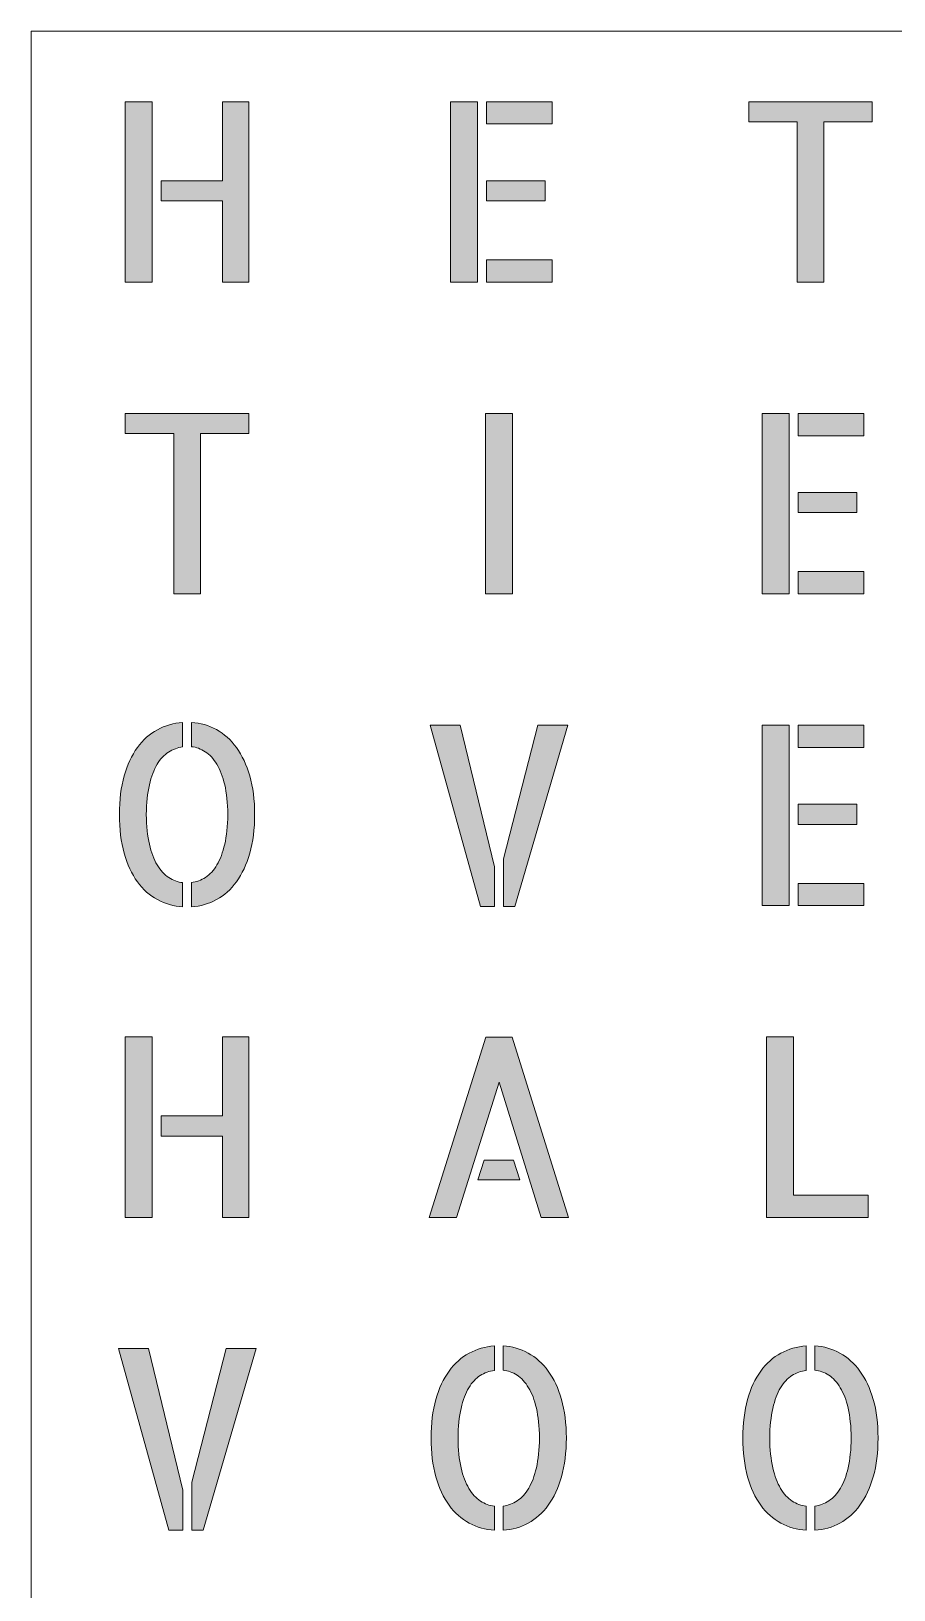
# Model space of a CAD drawing. Header units: millimetres. Extents: x -2 to 181, y -158 to 8.
# Drawn here: x -2.2 to 44, y -75 to 8.3 of the extents above; entities that cross this region are included whole.
import ezdxf

# ---------------------------------------------------------------- set-up
doc = ezdxf.new("R2010")
doc.units = ezdxf.units.MM
doc.header["$MEASUREMENT"] = 0
doc.layers.add('Laag 1', color=7, linetype='Continuous', lineweight=0)
doc.layers.add('Laag 2', color=7, linetype='Continuous', lineweight=0)

# ---------------------------------------------------------------- blocks, each defined once
blk = doc.blocks.new('Block_0')
at = {"layer": 'Laag 1', "true_color": 0x1d1d1b, "transparency": 33554687}
h = blk.add_hatch(color=250, dxfattribs=at)
h.dxf.hatch_style = 2
edge = h.paths.add_edge_path()
edge.add_spline(control_points=[(9.464, 4.562), (9.464, 4.562), (9.464, -5.086), (9.464, -5.086), (9.464, -5.086), (8.051, -5.086), (8.051, -5.086), (8.051, -5.086), (8.051, -0.74), (8.051, -0.74), (8.051, -0.74), (4.778, -0.74), (4.778, -0.74), (4.778, -0.74), (4.778, 0.334), (4.778, 0.334), (4.778, 0.334), (8.051, 0.334), (8.051, 0.334), (8.051, 0.334), (8.051, 4.562), (8.051, 4.562), (8.051, 4.562), (9.464, 4.562), (9.464, 4.562)], knot_values=[0, 0, 0, 0, 1, 1, 1, 2, 2, 2, 3, 3, 3, 4, 4, 4, 5, 5, 5, 6, 6, 6, 7, 7, 7, 8, 8, 8, 8], degree=3, periodic=0)
edge = h.paths.add_edge_path()
edge.add_spline(control_points=[(2.858, 4.562), (2.858, 4.562), (4.295, 4.562), (4.295, 4.562), (4.295, 4.562), (4.295, -5.086), (4.295, -5.086), (4.295, -5.086), (2.858, -5.086), (2.858, -5.086), (2.858, -5.086), (2.858, 4.562), (2.858, 4.562)], knot_values=[0, 0, 0, 0, 1, 1, 1, 2, 2, 2, 3, 3, 3, 4, 4, 4, 4], degree=3, periodic=0)
at = {"layer": 'Laag 1'}
for points, knots in [([(2.858, 4.562), (2.858, 4.562), (4.295, 4.562), (4.295, 4.562), (4.295, 4.562), (4.295, -5.086), (4.295, -5.086), (4.295, -5.086), (2.858, -5.086), (2.858, -5.086), (2.858, -5.086), (2.858, 4.562), (2.858, 4.562)], [0, 0, 0, 0, 1, 1, 1, 2, 2, 2, 3, 3, 3, 4, 4, 4, 4]), ([(9.464, 4.562), (9.464, 4.562), (9.464, -5.086), (9.464, -5.086), (9.464, -5.086), (8.051, -5.086), (8.051, -5.086), (8.051, -5.086), (8.051, -0.74), (8.051, -0.74), (8.051, -0.74), (4.778, -0.74), (4.778, -0.74), (4.778, -0.74), (4.778, 0.334), (4.778, 0.334), (4.778, 0.334), (8.051, 0.334), (8.051, 0.334), (8.051, 0.334), (8.051, 4.562), (8.051, 4.562), (8.051, 4.562), (9.464, 4.562), (9.464, 4.562)], [0, 0, 0, 0, 1, 1, 1, 2, 2, 2, 3, 3, 3, 4, 4, 4, 5, 5, 5, 6, 6, 6, 7, 7, 7, 8, 8, 8, 8])]:
    blk.add_open_spline(points, degree=3, knots=knots, dxfattribs=at)
blk = doc.blocks.new('Block_1')
at = {"layer": 'Laag 1', "true_color": 0x1d1d1b, "transparency": 33554687}
h = blk.add_hatch(color=250, dxfattribs=at)
h.dxf.hatch_style = 2
edge = h.paths.add_edge_path()
edge.add_spline(control_points=[(22.169, -3.895), (22.169, -3.895), (25.677, -3.895), (25.677, -3.895), (25.677, -3.895), (25.677, -5.086), (25.677, -5.086), (25.677, -5.086), (22.169, -5.086), (22.169, -5.086), (22.169, -5.086), (22.169, -3.895), (22.169, -3.895)], knot_values=[0, 0, 0, 0, 1, 1, 1, 2, 2, 2, 3, 3, 3, 4, 4, 4, 4], degree=3, periodic=0)
edge = h.paths.add_edge_path()
edge.add_spline(control_points=[(25.312, -0.74), (25.312, -0.74), (22.169, -0.74), (22.169, -0.74), (22.169, -0.74), (22.169, 0.334), (22.169, 0.334), (22.169, 0.334), (25.312, 0.334), (25.312, 0.334), (25.312, 0.334), (25.312, -0.74), (25.312, -0.74)], knot_values=[0, 0, 0, 0, 1, 1, 1, 2, 2, 2, 3, 3, 3, 4, 4, 4, 4], degree=3, periodic=0)
edge = h.paths.add_edge_path()
edge.add_spline(control_points=[(25.677, 4.562), (25.677, 4.562), (25.677, 3.371), (25.677, 3.371), (25.677, 3.371), (22.169, 3.371), (22.169, 3.371), (22.169, 3.371), (22.169, 4.562), (22.169, 4.562), (22.169, 4.562), (25.677, 4.562), (25.677, 4.562)], knot_values=[0, 0, 0, 0, 1, 1, 1, 2, 2, 2, 3, 3, 3, 4, 4, 4, 4], degree=3, periodic=0)
edge = h.paths.add_edge_path()
edge.add_spline(control_points=[(20.249, 4.562), (20.249, 4.562), (21.686, 4.562), (21.686, 4.562), (21.686, 4.562), (21.686, -5.086), (21.686, -5.086), (21.686, -5.086), (20.249, -5.086), (20.249, -5.086), (20.249, -5.086), (20.249, 4.562), (20.249, 4.562)], knot_values=[0, 0, 0, 0, 1, 1, 1, 2, 2, 2, 3, 3, 3, 4, 4, 4, 4], degree=3, periodic=0)
at = {"layer": 'Laag 1'}
for points in [[(20.249, 4.562), (20.249, 4.562), (21.686, 4.562), (21.686, 4.562), (21.686, 4.562), (21.686, -5.086), (21.686, -5.086), (21.686, -5.086), (20.249, -5.086), (20.249, -5.086), (20.249, -5.086), (20.249, 4.562), (20.249, 4.562)], [(25.677, 4.562), (25.677, 4.562), (25.677, 3.371), (25.677, 3.371), (25.677, 3.371), (22.169, 3.371), (22.169, 3.371), (22.169, 3.371), (22.169, 4.562), (22.169, 4.562), (22.169, 4.562), (25.677, 4.562), (25.677, 4.562)], [(25.312, -0.74), (25.312, -0.74), (22.169, -0.74), (22.169, -0.74), (22.169, -0.74), (22.169, 0.334), (22.169, 0.334), (22.169, 0.334), (25.312, 0.334), (25.312, 0.334), (25.312, 0.334), (25.312, -0.74), (25.312, -0.74)], [(22.169, -3.895), (22.169, -3.895), (25.677, -3.895), (25.677, -3.895), (25.677, -3.895), (25.677, -5.086), (25.677, -5.086), (25.677, -5.086), (22.169, -5.086), (22.169, -5.086), (22.169, -5.086), (22.169, -3.895), (22.169, -3.895)]]:
    blk.add_open_spline(points, degree=3, knots=[0, 0, 0, 0, 1, 1, 1, 2, 2, 2, 3, 3, 3, 4, 4, 4, 4], dxfattribs=at)
blk = doc.blocks.new('Block_2')
at = {"layer": 'Laag 1', "true_color": 0x1d1d1b, "transparency": 33554687}
h = blk.add_hatch(color=250, dxfattribs=at)
h.dxf.hatch_style = 2
edge = h.paths.add_edge_path()
edge.add_spline(control_points=[(42.797, 4.562), (42.797, 4.562), (42.797, 3.489), (42.797, 3.489), (42.797, 3.489), (40.207, 3.489), (40.207, 3.489), (40.207, 3.489), (40.207, -5.086), (40.207, -5.086), (40.207, -5.086), (38.782, -5.086), (38.782, -5.086), (38.782, -5.086), (38.782, 3.489), (38.782, 3.489), (38.782, 3.489), (36.192, 3.489), (36.192, 3.489), (36.192, 3.489), (36.192, 4.562), (36.192, 4.562), (36.192, 4.562), (42.797, 4.562), (42.797, 4.562)], knot_values=[0, 0, 0, 0, 1, 1, 1, 2, 2, 2, 3, 3, 3, 4, 4, 4, 5, 5, 5, 6, 6, 6, 7, 7, 7, 8, 8, 8, 8], degree=3, periodic=0)
at = {"layer": 'Laag 1'}
blk.add_open_spline([(42.797, 4.562), (42.797, 4.562), (42.797, 3.489), (42.797, 3.489), (42.797, 3.489), (40.207, 3.489), (40.207, 3.489), (40.207, 3.489), (40.207, -5.086), (40.207, -5.086), (40.207, -5.086), (38.782, -5.086), (38.782, -5.086), (38.782, -5.086), (38.782, 3.489), (38.782, 3.489), (38.782, 3.489), (36.192, 3.489), (36.192, 3.489), (36.192, 3.489), (36.192, 4.562), (36.192, 4.562), (36.192, 4.562), (42.797, 4.562), (42.797, 4.562)], degree=3, knots=[0, 0, 0, 0, 1, 1, 1, 2, 2, 2, 3, 3, 3, 4, 4, 4, 5, 5, 5, 6, 6, 6, 7, 7, 7, 8, 8, 8, 8], dxfattribs=at)
blk = doc.blocks.new('Block_9')
at = {"layer": 'Laag 1', "true_color": 0x1d1d1b, "transparency": 33554687}
h = blk.add_hatch(color=250, dxfattribs=at)
h.dxf.hatch_style = 2
edge = h.paths.add_edge_path()
edge.add_spline(control_points=[(9.464, -12.104), (9.464, -12.104), (9.464, -13.178), (9.464, -13.178), (9.464, -13.178), (6.874, -13.178), (6.874, -13.178), (6.874, -13.178), (6.874, -21.753), (6.874, -21.753), (6.874, -21.753), (5.449, -21.753), (5.449, -21.753), (5.449, -21.753), (5.449, -13.178), (5.449, -13.178), (5.449, -13.178), (2.859, -13.178), (2.859, -13.178), (2.859, -13.178), (2.859, -12.104), (2.859, -12.104), (2.859, -12.104), (9.464, -12.104), (9.464, -12.104)], knot_values=[0, 0, 0, 0, 1, 1, 1, 2, 2, 2, 3, 3, 3, 4, 4, 4, 5, 5, 5, 6, 6, 6, 7, 7, 7, 8, 8, 8, 8], degree=3, periodic=0)
at = {"layer": 'Laag 1'}
blk.add_open_spline([(9.464, -12.104), (9.464, -12.104), (9.464, -13.178), (9.464, -13.178), (9.464, -13.178), (6.874, -13.178), (6.874, -13.178), (6.874, -13.178), (6.874, -21.753), (6.874, -21.753), (6.874, -21.753), (5.449, -21.753), (5.449, -21.753), (5.449, -21.753), (5.449, -13.178), (5.449, -13.178), (5.449, -13.178), (2.859, -13.178), (2.859, -13.178), (2.859, -13.178), (2.859, -12.104), (2.859, -12.104), (2.859, -12.104), (9.464, -12.104), (9.464, -12.104)], degree=3, knots=[0, 0, 0, 0, 1, 1, 1, 2, 2, 2, 3, 3, 3, 4, 4, 4, 5, 5, 5, 6, 6, 6, 7, 7, 7, 8, 8, 8, 8], dxfattribs=at)
blk = doc.blocks.new('Block_10')
at = {"layer": 'Laag 1', "true_color": 0x1d1d1b, "transparency": 33554687}
h = blk.add_hatch(color=250, dxfattribs=at)
h.dxf.hatch_style = 2
edge = h.paths.add_edge_path()
edge.add_spline(control_points=[(23.558, -21.753), (23.558, -21.753), (22.121, -21.753), (22.121, -21.753), (22.121, -21.753), (22.121, -12.104), (22.121, -12.104), (22.121, -12.104), (23.558, -12.104), (23.558, -12.104), (23.558, -12.104), (23.558, -21.753), (23.558, -21.753)], knot_values=[0, 0, 0, 0, 1, 1, 1, 2, 2, 2, 3, 3, 3, 4, 4, 4, 4], degree=3, periodic=0)
at = {"layer": 'Laag 1'}
blk.add_open_spline([(23.558, -21.753), (23.558, -21.753), (22.121, -21.753), (22.121, -21.753), (22.121, -21.753), (22.121, -12.104), (22.121, -12.104), (22.121, -12.104), (23.558, -12.104), (23.558, -12.104), (23.558, -12.104), (23.558, -21.753), (23.558, -21.753)], degree=3, knots=[0, 0, 0, 0, 1, 1, 1, 2, 2, 2, 3, 3, 3, 4, 4, 4, 4], dxfattribs=at)
blk = doc.blocks.new('Block_11')
at = {"layer": 'Laag 1', "true_color": 0x1d1d1b, "transparency": 33554687}
h = blk.add_hatch(color=250, dxfattribs=at)
h.dxf.hatch_style = 2
edge = h.paths.add_edge_path()
edge.add_spline(control_points=[(38.835, -20.561), (38.835, -20.561), (42.344, -20.561), (42.344, -20.561), (42.344, -20.561), (42.344, -21.753), (42.344, -21.753), (42.344, -21.753), (38.835, -21.753), (38.835, -21.753), (38.835, -21.753), (38.835, -20.561), (38.835, -20.561)], knot_values=[0, 0, 0, 0, 1, 1, 1, 2, 2, 2, 3, 3, 3, 4, 4, 4, 4], degree=3, periodic=0)
edge = h.paths.add_edge_path()
edge.add_spline(control_points=[(41.979, -17.406), (41.979, -17.406), (38.835, -17.406), (38.835, -17.406), (38.835, -17.406), (38.835, -16.333), (38.835, -16.333), (38.835, -16.333), (41.979, -16.333), (41.979, -16.333), (41.979, -16.333), (41.979, -17.406), (41.979, -17.406)], knot_values=[0, 0, 0, 0, 1, 1, 1, 2, 2, 2, 3, 3, 3, 4, 4, 4, 4], degree=3, periodic=0)
edge = h.paths.add_edge_path()
edge.add_spline(control_points=[(42.344, -12.104), (42.344, -12.104), (42.344, -13.296), (42.344, -13.296), (42.344, -13.296), (38.835, -13.296), (38.835, -13.296), (38.835, -13.296), (38.835, -12.104), (38.835, -12.104), (38.835, -12.104), (42.344, -12.104), (42.344, -12.104)], knot_values=[0, 0, 0, 0, 1, 1, 1, 2, 2, 2, 3, 3, 3, 4, 4, 4, 4], degree=3, periodic=0)
edge = h.paths.add_edge_path()
edge.add_spline(control_points=[(36.916, -12.104), (36.916, -12.104), (38.353, -12.104), (38.353, -12.104), (38.353, -12.104), (38.353, -21.753), (38.353, -21.753), (38.353, -21.753), (36.916, -21.753), (36.916, -21.753), (36.916, -21.753), (36.916, -12.104), (36.916, -12.104)], knot_values=[0, 0, 0, 0, 1, 1, 1, 2, 2, 2, 3, 3, 3, 4, 4, 4, 4], degree=3, periodic=0)
at = {"layer": 'Laag 1'}
for points in [[(36.916, -12.104), (36.916, -12.104), (38.353, -12.104), (38.353, -12.104), (38.353, -12.104), (38.353, -21.753), (38.353, -21.753), (38.353, -21.753), (36.916, -21.753), (36.916, -21.753), (36.916, -21.753), (36.916, -12.104), (36.916, -12.104)], [(42.344, -12.104), (42.344, -12.104), (42.344, -13.296), (42.344, -13.296), (42.344, -13.296), (38.835, -13.296), (38.835, -13.296), (38.835, -13.296), (38.835, -12.104), (38.835, -12.104), (38.835, -12.104), (42.344, -12.104), (42.344, -12.104)], [(41.979, -17.406), (41.979, -17.406), (38.835, -17.406), (38.835, -17.406), (38.835, -17.406), (38.835, -16.333), (38.835, -16.333), (38.835, -16.333), (41.979, -16.333), (41.979, -16.333), (41.979, -16.333), (41.979, -17.406), (41.979, -17.406)], [(38.835, -20.561), (38.835, -20.561), (42.344, -20.561), (42.344, -20.561), (42.344, -20.561), (42.344, -21.753), (42.344, -21.753), (42.344, -21.753), (38.835, -21.753), (38.835, -21.753), (38.835, -21.753), (38.835, -20.561), (38.835, -20.561)]]:
    blk.add_open_spline(points, degree=3, knots=[0, 0, 0, 0, 1, 1, 1, 2, 2, 2, 3, 3, 3, 4, 4, 4, 4], dxfattribs=at)
blk = doc.blocks.new('Block_18')
at = {"layer": 'Laag 1', "true_color": 0x1d1d1b, "transparency": 33554687}
h = blk.add_hatch(color=250, dxfattribs=at)
h.dxf.hatch_style = 2
edge = h.paths.add_edge_path()
edge.add_spline(control_points=[(6.397, -28.627), (6.876, -28.653), (7.321, -28.779), (7.733, -29.006), (8.145, -29.233), (8.502, -29.554), (8.805, -29.969), (9.107, -30.383), (9.344, -30.889), (9.517, -31.487), (9.69, -32.085), (9.776, -32.772), (9.776, -33.549), (9.776, -34.326), (9.69, -35.015), (9.517, -35.617), (9.344, -36.22), (9.107, -36.728), (8.805, -37.143), (8.502, -37.557), (8.147, -37.876), (7.739, -38.098), (7.331, -38.321), (6.883, -38.45), (6.397, -38.484), (6.397, -38.484), (6.397, -37.188), (6.397, -37.188), (6.664, -37.154), (6.915, -37.06), (7.15, -36.907), (7.386, -36.754), (7.59, -36.532), (7.763, -36.239), (7.935, -35.947), (8.073, -35.58), (8.175, -35.14), (8.277, -34.699), (8.332, -34.169), (8.34, -33.549), (8.332, -32.929), (8.277, -32.399), (8.175, -31.958), (8.073, -31.518), (7.933, -31.151), (7.757, -30.859), (7.58, -30.566), (7.374, -30.344), (7.139, -30.191), (6.903, -30.038), (6.656, -29.949), (6.397, -29.923), (6.397, -29.923), (6.397, -28.627), (6.397, -28.627)], knot_values=[0, 0, 0, 0, 1, 1, 1, 2, 2, 2, 3, 3, 3, 4, 4, 4, 5, 5, 5, 6, 6, 6, 7, 7, 7, 8, 8, 8, 9, 9, 9, 10, 10, 10, 11, 11, 11, 12, 12, 12, 13, 13, 13, 14, 14, 14, 15, 15, 15, 16, 16, 16, 17, 17, 17, 18, 18, 18, 18], degree=3, periodic=0)
edge = h.paths.add_edge_path()
edge.add_spline(control_points=[(2.546, -33.549), (2.546, -32.772), (2.631, -32.085), (2.8, -31.487), (2.968, -30.889), (3.204, -30.383), (3.506, -29.969), (3.808, -29.554), (4.165, -29.235), (4.578, -29.013), (4.99, -28.79), (5.439, -28.662), (5.926, -28.627), (5.926, -28.627), (5.926, -29.936), (5.926, -29.936), (5.659, -29.971), (5.408, -30.062), (5.172, -30.211), (4.937, -30.359), (4.733, -30.577), (4.56, -30.865), (4.387, -31.153), (4.25, -31.52), (4.148, -31.965), (4.046, -32.41), (3.991, -32.938), (3.983, -33.549), (3.991, -34.169), (4.046, -34.699), (4.148, -35.14), (4.25, -35.58), (4.389, -35.949), (4.566, -36.246), (4.743, -36.543), (4.949, -36.767), (5.184, -36.92), (5.419, -37.073), (5.667, -37.162), (5.926, -37.188), (5.926, -37.188), (5.926, -38.484), (5.926, -38.484), (5.447, -38.45), (5, -38.321), (4.584, -38.098), (4.167, -37.876), (3.808, -37.557), (3.506, -37.143), (3.204, -36.728), (2.968, -36.22), (2.8, -35.617), (2.631, -35.015), (2.546, -34.326), (2.546, -33.549)], knot_values=[0, 0, 0, 0, 1, 1, 1, 2, 2, 2, 3, 3, 3, 4, 4, 4, 5, 5, 5, 6, 6, 6, 7, 7, 7, 8, 8, 8, 9, 9, 9, 10, 10, 10, 11, 11, 11, 12, 12, 12, 13, 13, 13, 14, 14, 14, 15, 15, 15, 16, 16, 16, 17, 17, 17, 18, 18, 18, 18], degree=3, periodic=0)
at = {"layer": 'Laag 1'}
for points in [[(2.546, -33.549), (2.546, -32.772), (2.631, -32.085), (2.8, -31.487), (2.968, -30.889), (3.204, -30.383), (3.506, -29.969), (3.808, -29.554), (4.165, -29.235), (4.578, -29.013), (4.99, -28.79), (5.439, -28.662), (5.926, -28.627), (5.926, -28.627), (5.926, -29.936), (5.926, -29.936), (5.659, -29.971), (5.408, -30.062), (5.172, -30.211), (4.937, -30.359), (4.733, -30.577), (4.56, -30.865), (4.387, -31.153), (4.25, -31.52), (4.148, -31.965), (4.046, -32.41), (3.991, -32.938), (3.983, -33.549), (3.991, -34.169), (4.046, -34.699), (4.148, -35.14), (4.25, -35.58), (4.389, -35.949), (4.566, -36.246), (4.743, -36.543), (4.949, -36.767), (5.184, -36.92), (5.419, -37.073), (5.667, -37.162), (5.926, -37.188), (5.926, -37.188), (5.926, -38.484), (5.926, -38.484), (5.447, -38.45), (5, -38.321), (4.584, -38.098), (4.167, -37.876), (3.808, -37.557), (3.506, -37.143), (3.204, -36.728), (2.968, -36.22), (2.8, -35.617), (2.631, -35.015), (2.546, -34.326), (2.546, -33.549)], [(6.397, -28.627), (6.876, -28.653), (7.321, -28.779), (7.733, -29.006), (8.145, -29.233), (8.502, -29.554), (8.805, -29.969), (9.107, -30.383), (9.344, -30.889), (9.517, -31.487), (9.69, -32.085), (9.776, -32.772), (9.776, -33.549), (9.776, -34.326), (9.69, -35.015), (9.517, -35.617), (9.344, -36.22), (9.107, -36.728), (8.805, -37.143), (8.502, -37.557), (8.147, -37.876), (7.739, -38.098), (7.331, -38.321), (6.883, -38.45), (6.397, -38.484), (6.397, -38.484), (6.397, -37.188), (6.397, -37.188), (6.664, -37.154), (6.915, -37.06), (7.15, -36.907), (7.386, -36.754), (7.59, -36.532), (7.763, -36.239), (7.935, -35.947), (8.073, -35.58), (8.175, -35.14), (8.277, -34.699), (8.332, -34.169), (8.34, -33.549), (8.332, -32.929), (8.277, -32.399), (8.175, -31.958), (8.073, -31.518), (7.933, -31.151), (7.757, -30.859), (7.58, -30.566), (7.374, -30.344), (7.139, -30.191), (6.903, -30.038), (6.656, -29.949), (6.397, -29.923), (6.397, -29.923), (6.397, -28.627), (6.397, -28.627)]]:
    blk.add_open_spline(points, degree=3, knots=[0, 0, 0, 0, 1, 1, 1, 2, 2, 2, 3, 3, 3, 4, 4, 4, 5, 5, 5, 6, 6, 6, 7, 7, 7, 8, 8, 8, 9, 9, 9, 10, 10, 10, 11, 11, 11, 12, 12, 12, 13, 13, 13, 14, 14, 14, 15, 15, 15, 16, 16, 16, 17, 17, 17, 18, 18, 18, 18], dxfattribs=at)
blk = doc.blocks.new('Block_19')
at = {"layer": 'Laag 1', "true_color": 0x1d1d1b, "transparency": 33554687}
h = blk.add_hatch(color=250, dxfattribs=at)
h.dxf.hatch_style = 2
edge = h.paths.add_edge_path()
edge.add_spline(control_points=[(24.918, -28.771), (24.918, -28.771), (26.519, -28.771), (26.519, -28.771), (26.519, -28.771), (23.693, -38.471), (23.693, -38.471), (23.693, -38.471), (23.081, -38.471), (23.081, -38.471), (23.081, -38.471), (23.081, -35.919), (23.081, -35.919), (23.081, -35.919), (24.918, -28.771), (24.918, -28.771)], knot_values=[0, 0, 0, 0, 1, 1, 1, 2, 2, 2, 3, 3, 3, 4, 4, 4, 5, 5, 5, 5], degree=3, periodic=0)
edge = h.paths.add_edge_path()
edge.add_spline(control_points=[(19.16, -28.771), (19.16, -28.771), (20.773, -28.771), (20.773, -28.771), (20.773, -28.771), (22.598, -36.337), (22.598, -36.337), (22.598, -36.337), (22.598, -38.471), (22.598, -38.471), (22.598, -38.471), (21.857, -38.471), (21.857, -38.471), (21.857, -38.471), (19.16, -28.771), (19.16, -28.771)], knot_values=[0, 0, 0, 0, 1, 1, 1, 2, 2, 2, 3, 3, 3, 4, 4, 4, 5, 5, 5, 5], degree=3, periodic=0)
at = {"layer": 'Laag 1'}
for points in [[(19.16, -28.771), (19.16, -28.771), (20.773, -28.771), (20.773, -28.771), (20.773, -28.771), (22.598, -36.337), (22.598, -36.337), (22.598, -36.337), (22.598, -38.471), (22.598, -38.471), (22.598, -38.471), (21.857, -38.471), (21.857, -38.471), (21.857, -38.471), (19.16, -28.771), (19.16, -28.771)], [(24.918, -28.771), (24.918, -28.771), (26.519, -28.771), (26.519, -28.771), (26.519, -28.771), (23.693, -38.471), (23.693, -38.471), (23.693, -38.471), (23.081, -38.471), (23.081, -38.471), (23.081, -38.471), (23.081, -35.919), (23.081, -35.919), (23.081, -35.919), (24.918, -28.771), (24.918, -28.771)]]:
    blk.add_open_spline(points, degree=3, knots=[0, 0, 0, 0, 1, 1, 1, 2, 2, 2, 3, 3, 3, 4, 4, 4, 5, 5, 5, 5], dxfattribs=at)
blk = doc.blocks.new('Block_20')
at = {"layer": 'Laag 1', "true_color": 0x1d1d1b, "transparency": 33554687}
h = blk.add_hatch(color=250, dxfattribs=at)
h.dxf.hatch_style = 2
edge = h.paths.add_edge_path()
edge.add_spline(control_points=[(38.836, -37.228), (38.836, -37.228), (42.344, -37.228), (42.344, -37.228), (42.344, -37.228), (42.344, -38.419), (42.344, -38.419), (42.344, -38.419), (38.836, -38.419), (38.836, -38.419), (38.836, -38.419), (38.836, -37.228), (38.836, -37.228)], knot_values=[0, 0, 0, 0, 1, 1, 1, 2, 2, 2, 3, 3, 3, 4, 4, 4, 4], degree=3, periodic=0)
edge = h.paths.add_edge_path()
edge.add_spline(control_points=[(41.979, -34.073), (41.979, -34.073), (38.836, -34.073), (38.836, -34.073), (38.836, -34.073), (38.836, -32.999), (38.836, -32.999), (38.836, -32.999), (41.979, -32.999), (41.979, -32.999), (41.979, -32.999), (41.979, -34.073), (41.979, -34.073)], knot_values=[0, 0, 0, 0, 1, 1, 1, 2, 2, 2, 3, 3, 3, 4, 4, 4, 4], degree=3, periodic=0)
edge = h.paths.add_edge_path()
edge.add_spline(control_points=[(42.344, -28.771), (42.344, -28.771), (42.344, -29.962), (42.344, -29.962), (42.344, -29.962), (38.836, -29.962), (38.836, -29.962), (38.836, -29.962), (38.836, -28.771), (38.836, -28.771), (38.836, -28.771), (42.344, -28.771), (42.344, -28.771)], knot_values=[0, 0, 0, 0, 1, 1, 1, 2, 2, 2, 3, 3, 3, 4, 4, 4, 4], degree=3, periodic=0)
edge = h.paths.add_edge_path()
edge.add_spline(control_points=[(36.916, -28.771), (36.916, -28.771), (38.353, -28.771), (38.353, -28.771), (38.353, -28.771), (38.353, -38.419), (38.353, -38.419), (38.353, -38.419), (36.916, -38.419), (36.916, -38.419), (36.916, -38.419), (36.916, -28.771), (36.916, -28.771)], knot_values=[0, 0, 0, 0, 1, 1, 1, 2, 2, 2, 3, 3, 3, 4, 4, 4, 4], degree=3, periodic=0)
at = {"layer": 'Laag 1'}
for points in [[(36.916, -28.771), (36.916, -28.771), (38.353, -28.771), (38.353, -28.771), (38.353, -28.771), (38.353, -38.419), (38.353, -38.419), (38.353, -38.419), (36.916, -38.419), (36.916, -38.419), (36.916, -38.419), (36.916, -28.771), (36.916, -28.771)], [(42.344, -28.771), (42.344, -28.771), (42.344, -29.962), (42.344, -29.962), (42.344, -29.962), (38.836, -29.962), (38.836, -29.962), (38.836, -29.962), (38.836, -28.771), (38.836, -28.771), (38.836, -28.771), (42.344, -28.771), (42.344, -28.771)], [(41.979, -34.073), (41.979, -34.073), (38.836, -34.073), (38.836, -34.073), (38.836, -34.073), (38.836, -32.999), (38.836, -32.999), (38.836, -32.999), (41.979, -32.999), (41.979, -32.999), (41.979, -32.999), (41.979, -34.073), (41.979, -34.073)], [(38.836, -37.228), (38.836, -37.228), (42.344, -37.228), (42.344, -37.228), (42.344, -37.228), (42.344, -38.419), (42.344, -38.419), (42.344, -38.419), (38.836, -38.419), (38.836, -38.419), (38.836, -38.419), (38.836, -37.228), (38.836, -37.228)]]:
    blk.add_open_spline(points, degree=3, knots=[0, 0, 0, 0, 1, 1, 1, 2, 2, 2, 3, 3, 3, 4, 4, 4, 4], dxfattribs=at)
blk = doc.blocks.new('Block_27')
at = {"layer": 'Laag 1', "true_color": 0x1d1d1b, "transparency": 33554687}
h = blk.add_hatch(color=250, dxfattribs=at)
h.dxf.hatch_style = 2
edge = h.paths.add_edge_path()
edge.add_spline(control_points=[(9.464, -45.437), (9.464, -45.437), (9.464, -55.086), (9.464, -55.086), (9.464, -55.086), (8.051, -55.086), (8.051, -55.086), (8.051, -55.086), (8.051, -50.739), (8.051, -50.739), (8.051, -50.739), (4.778, -50.739), (4.778, -50.739), (4.778, -50.739), (4.778, -49.666), (4.778, -49.666), (4.778, -49.666), (8.051, -49.666), (8.051, -49.666), (8.051, -49.666), (8.051, -45.437), (8.051, -45.437), (8.051, -45.437), (9.464, -45.437), (9.464, -45.437)], knot_values=[0, 0, 0, 0, 1, 1, 1, 2, 2, 2, 3, 3, 3, 4, 4, 4, 5, 5, 5, 6, 6, 6, 7, 7, 7, 8, 8, 8, 8], degree=3, periodic=0)
edge = h.paths.add_edge_path()
edge.add_spline(control_points=[(2.859, -45.437), (2.859, -45.437), (4.295, -45.437), (4.295, -45.437), (4.295, -45.437), (4.295, -55.086), (4.295, -55.086), (4.295, -55.086), (2.859, -55.086), (2.859, -55.086), (2.859, -55.086), (2.859, -45.437), (2.859, -45.437)], knot_values=[0, 0, 0, 0, 1, 1, 1, 2, 2, 2, 3, 3, 3, 4, 4, 4, 4], degree=3, periodic=0)
at = {"layer": 'Laag 1'}
for points, knots in [([(2.859, -45.437), (2.859, -45.437), (4.295, -45.437), (4.295, -45.437), (4.295, -45.437), (4.295, -55.086), (4.295, -55.086), (4.295, -55.086), (2.859, -55.086), (2.859, -55.086), (2.859, -55.086), (2.859, -45.437), (2.859, -45.437)], [0, 0, 0, 0, 1, 1, 1, 2, 2, 2, 3, 3, 3, 4, 4, 4, 4]), ([(9.464, -45.437), (9.464, -45.437), (9.464, -55.086), (9.464, -55.086), (9.464, -55.086), (8.051, -55.086), (8.051, -55.086), (8.051, -55.086), (8.051, -50.739), (8.051, -50.739), (8.051, -50.739), (4.778, -50.739), (4.778, -50.739), (4.778, -50.739), (4.778, -49.666), (4.778, -49.666), (4.778, -49.666), (8.051, -49.666), (8.051, -49.666), (8.051, -49.666), (8.051, -45.437), (8.051, -45.437), (8.051, -45.437), (9.464, -45.437), (9.464, -45.437)], [0, 0, 0, 0, 1, 1, 1, 2, 2, 2, 3, 3, 3, 4, 4, 4, 5, 5, 5, 6, 6, 6, 7, 7, 7, 8, 8, 8, 8])]:
    blk.add_open_spline(points, degree=3, knots=knots, dxfattribs=at)
blk = doc.blocks.new('Block_28')
at = {"layer": 'Laag 1', "true_color": 0x1d1d1b, "transparency": 33554687}
h = blk.add_hatch(color=250, dxfattribs=at)
h.dxf.hatch_style = 2
edge = h.paths.add_edge_path()
edge.add_spline(control_points=[(23.623, -52.022), (23.623, -52.022), (23.964, -53.083), (23.964, -53.083), (23.964, -53.083), (21.715, -53.083), (21.715, -53.083), (21.715, -53.083), (22.045, -52.022), (22.045, -52.022), (22.045, -52.022), (23.623, -52.022), (23.623, -52.022)], knot_values=[0, 0, 0, 0, 1, 1, 1, 2, 2, 2, 3, 3, 3, 4, 4, 4, 4], degree=3, periodic=0)
edge = h.paths.add_edge_path()
edge.add_spline(control_points=[(26.555, -55.086), (26.555, -55.086), (25.095, -55.086), (25.095, -55.086), (25.095, -55.086), (22.846, -47.859), (22.846, -47.859), (22.846, -47.859), (20.573, -55.086), (20.573, -55.086), (20.573, -55.086), (19.101, -55.086), (19.101, -55.086), (19.101, -55.086), (22.139, -45.45), (22.139, -45.45), (22.139, -45.45), (23.54, -45.45), (23.54, -45.45), (23.54, -45.45), (26.555, -55.086), (26.555, -55.086)], knot_values=[0, 0, 0, 0, 1, 1, 1, 2, 2, 2, 3, 3, 3, 4, 4, 4, 5, 5, 5, 6, 6, 6, 7, 7, 7, 7], degree=3, periodic=0)
at = {"layer": 'Laag 1'}
for points, knots in [([(26.555, -55.086), (26.555, -55.086), (25.095, -55.086), (25.095, -55.086), (25.095, -55.086), (22.846, -47.859), (22.846, -47.859), (22.846, -47.859), (20.573, -55.086), (20.573, -55.086), (20.573, -55.086), (19.101, -55.086), (19.101, -55.086), (19.101, -55.086), (22.139, -45.45), (22.139, -45.45), (22.139, -45.45), (23.54, -45.45), (23.54, -45.45), (23.54, -45.45), (26.555, -55.086), (26.555, -55.086)], [0, 0, 0, 0, 1, 1, 1, 2, 2, 2, 3, 3, 3, 4, 4, 4, 5, 5, 5, 6, 6, 6, 7, 7, 7, 7]), ([(23.623, -52.022), (23.623, -52.022), (23.964, -53.083), (23.964, -53.083), (23.964, -53.083), (21.715, -53.083), (21.715, -53.083), (21.715, -53.083), (22.045, -52.022), (22.045, -52.022), (22.045, -52.022), (23.623, -52.022), (23.623, -52.022)], [0, 0, 0, 0, 1, 1, 1, 2, 2, 2, 3, 3, 3, 4, 4, 4, 4])]:
    blk.add_open_spline(points, degree=3, knots=knots, dxfattribs=at)
blk = doc.blocks.new('Block_29')
at = {"layer": 'Laag 1', "true_color": 0x1d1d1b, "transparency": 33554687}
h = blk.add_hatch(color=250, dxfattribs=at)
h.dxf.hatch_style = 2
edge = h.paths.add_edge_path()
edge.add_spline(control_points=[(38.588, -45.437), (38.588, -45.437), (38.588, -53.894), (38.588, -53.894), (38.588, -53.894), (42.58, -53.894), (42.58, -53.894), (42.58, -53.894), (42.58, -55.086), (42.58, -55.086), (42.58, -55.086), (37.152, -55.086), (37.152, -55.086), (37.152, -55.086), (37.152, -45.437), (37.152, -45.437), (37.152, -45.437), (38.588, -45.437), (38.588, -45.437)], knot_values=[0, 0, 0, 0, 1, 1, 1, 2, 2, 2, 3, 3, 3, 4, 4, 4, 5, 5, 5, 6, 6, 6, 6], degree=3, periodic=0)
at = {"layer": 'Laag 1'}
blk.add_open_spline([(38.588, -45.437), (38.588, -45.437), (38.588, -53.894), (38.588, -53.894), (38.588, -53.894), (42.58, -53.894), (42.58, -53.894), (42.58, -53.894), (42.58, -55.086), (42.58, -55.086), (42.58, -55.086), (37.152, -55.086), (37.152, -55.086), (37.152, -55.086), (37.152, -45.437), (37.152, -45.437), (37.152, -45.437), (38.588, -45.437), (38.588, -45.437)], degree=3, knots=[0, 0, 0, 0, 1, 1, 1, 2, 2, 2, 3, 3, 3, 4, 4, 4, 5, 5, 5, 6, 6, 6, 6], dxfattribs=at)
blk = doc.blocks.new('Block_36')
at = {"layer": 'Laag 1', "true_color": 0x1d1d1b, "transparency": 33554687}
h = blk.add_hatch(color=250, dxfattribs=at)
h.dxf.hatch_style = 2
edge = h.paths.add_edge_path()
edge.add_spline(control_points=[(8.251, -62.104), (8.251, -62.104), (9.852, -62.104), (9.852, -62.104), (9.852, -62.104), (7.027, -71.804), (7.027, -71.804), (7.027, -71.804), (6.414, -71.804), (6.414, -71.804), (6.414, -71.804), (6.414, -69.252), (6.414, -69.252), (6.414, -69.252), (8.251, -62.104), (8.251, -62.104)], knot_values=[0, 0, 0, 0, 1, 1, 1, 2, 2, 2, 3, 3, 3, 4, 4, 4, 5, 5, 5, 5], degree=3, periodic=0)
edge = h.paths.add_edge_path()
edge.add_spline(control_points=[(2.493, -62.104), (2.493, -62.104), (4.107, -62.104), (4.107, -62.104), (4.107, -62.104), (5.932, -69.671), (5.932, -69.671), (5.932, -69.671), (5.932, -71.804), (5.932, -71.804), (5.932, -71.804), (5.19, -71.804), (5.19, -71.804), (5.19, -71.804), (2.493, -62.104), (2.493, -62.104)], knot_values=[0, 0, 0, 0, 1, 1, 1, 2, 2, 2, 3, 3, 3, 4, 4, 4, 5, 5, 5, 5], degree=3, periodic=0)
at = {"layer": 'Laag 1'}
for points in [[(2.493, -62.104), (2.493, -62.104), (4.107, -62.104), (4.107, -62.104), (4.107, -62.104), (5.932, -69.671), (5.932, -69.671), (5.932, -69.671), (5.932, -71.804), (5.932, -71.804), (5.932, -71.804), (5.19, -71.804), (5.19, -71.804), (5.19, -71.804), (2.493, -62.104), (2.493, -62.104)], [(8.251, -62.104), (8.251, -62.104), (9.852, -62.104), (9.852, -62.104), (9.852, -62.104), (7.027, -71.804), (7.027, -71.804), (7.027, -71.804), (6.414, -71.804), (6.414, -71.804), (6.414, -71.804), (6.414, -69.252), (6.414, -69.252), (6.414, -69.252), (8.251, -62.104), (8.251, -62.104)]]:
    blk.add_open_spline(points, degree=3, knots=[0, 0, 0, 0, 1, 1, 1, 2, 2, 2, 3, 3, 3, 4, 4, 4, 5, 5, 5, 5], dxfattribs=at)
blk = doc.blocks.new('Block_37')
at = {"layer": 'Laag 1', "true_color": 0x1d1d1b, "transparency": 33554687}
h = blk.add_hatch(color=250, dxfattribs=at)
h.dxf.hatch_style = 2
edge = h.paths.add_edge_path()
edge.add_spline(control_points=[(23.063, -61.96), (23.542, -61.986), (23.988, -62.112), (24.4, -62.339), (24.812, -62.566), (25.169, -62.887), (25.471, -63.302), (25.773, -63.716), (26.011, -64.222), (26.184, -64.82), (26.356, -65.418), (26.442, -66.105), (26.442, -66.882), (26.442, -67.659), (26.356, -68.348), (26.184, -68.95), (26.011, -69.553), (25.773, -70.061), (25.471, -70.476), (25.169, -70.89), (24.814, -71.209), (24.406, -71.431), (23.997, -71.654), (23.55, -71.783), (23.063, -71.817), (23.063, -71.817), (23.063, -70.521), (23.063, -70.521), (23.33, -70.487), (23.581, -70.393), (23.817, -70.24), (24.052, -70.087), (24.256, -69.865), (24.429, -69.572), (24.602, -69.28), (24.739, -68.913), (24.841, -68.473), (24.943, -68.032), (24.998, -67.502), (25.006, -66.882), (24.998, -66.262), (24.943, -65.732), (24.841, -65.291), (24.739, -64.851), (24.6, -64.484), (24.423, -64.192), (24.247, -63.899), (24.041, -63.677), (23.805, -63.524), (23.57, -63.371), (23.322, -63.282), (23.063, -63.256), (23.063, -63.256), (23.063, -61.96), (23.063, -61.96)], knot_values=[0, 0, 0, 0, 1, 1, 1, 2, 2, 2, 3, 3, 3, 4, 4, 4, 5, 5, 5, 6, 6, 6, 7, 7, 7, 8, 8, 8, 9, 9, 9, 10, 10, 10, 11, 11, 11, 12, 12, 12, 13, 13, 13, 14, 14, 14, 15, 15, 15, 16, 16, 16, 17, 17, 17, 18, 18, 18, 18], degree=3, periodic=0)
edge = h.paths.add_edge_path()
edge.add_spline(control_points=[(19.213, -66.882), (19.213, -66.105), (19.297, -65.418), (19.466, -64.82), (19.635, -64.222), (19.87, -63.716), (20.173, -63.302), (20.475, -62.887), (20.832, -62.568), (21.244, -62.346), (21.656, -62.123), (22.105, -61.995), (22.592, -61.96), (22.592, -61.96), (22.592, -63.269), (22.592, -63.269), (22.325, -63.304), (22.074, -63.395), (21.839, -63.544), (21.603, -63.692), (21.399, -63.91), (21.226, -64.198), (21.054, -64.486), (20.916, -64.853), (20.814, -65.298), (20.712, -65.743), (20.657, -66.271), (20.65, -66.882), (20.657, -67.502), (20.712, -68.032), (20.814, -68.473), (20.916, -68.913), (21.056, -69.282), (21.232, -69.579), (21.409, -69.876), (21.615, -70.1), (21.851, -70.253), (22.086, -70.406), (22.333, -70.495), (22.592, -70.521), (22.592, -70.521), (22.592, -71.817), (22.592, -71.817), (22.113, -71.783), (21.666, -71.654), (21.25, -71.431), (20.834, -71.209), (20.475, -70.89), (20.173, -70.476), (19.87, -70.061), (19.635, -69.553), (19.466, -68.95), (19.297, -68.348), (19.213, -67.659), (19.213, -66.882)], knot_values=[0, 0, 0, 0, 1, 1, 1, 2, 2, 2, 3, 3, 3, 4, 4, 4, 5, 5, 5, 6, 6, 6, 7, 7, 7, 8, 8, 8, 9, 9, 9, 10, 10, 10, 11, 11, 11, 12, 12, 12, 13, 13, 13, 14, 14, 14, 15, 15, 15, 16, 16, 16, 17, 17, 17, 18, 18, 18, 18], degree=3, periodic=0)
at = {"layer": 'Laag 1'}
for points in [[(19.213, -66.882), (19.213, -66.105), (19.297, -65.418), (19.466, -64.82), (19.635, -64.222), (19.87, -63.716), (20.173, -63.302), (20.475, -62.887), (20.832, -62.568), (21.244, -62.346), (21.656, -62.123), (22.105, -61.995), (22.592, -61.96), (22.592, -61.96), (22.592, -63.269), (22.592, -63.269), (22.325, -63.304), (22.074, -63.395), (21.839, -63.544), (21.603, -63.692), (21.399, -63.91), (21.226, -64.198), (21.054, -64.486), (20.916, -64.853), (20.814, -65.298), (20.712, -65.743), (20.657, -66.271), (20.65, -66.882), (20.657, -67.502), (20.712, -68.032), (20.814, -68.473), (20.916, -68.913), (21.056, -69.282), (21.232, -69.579), (21.409, -69.876), (21.615, -70.1), (21.851, -70.253), (22.086, -70.406), (22.333, -70.495), (22.592, -70.521), (22.592, -70.521), (22.592, -71.817), (22.592, -71.817), (22.113, -71.783), (21.666, -71.654), (21.25, -71.431), (20.834, -71.209), (20.475, -70.89), (20.173, -70.476), (19.87, -70.061), (19.635, -69.553), (19.466, -68.95), (19.297, -68.348), (19.213, -67.659), (19.213, -66.882)], [(23.063, -61.96), (23.542, -61.986), (23.988, -62.112), (24.4, -62.339), (24.812, -62.566), (25.169, -62.887), (25.471, -63.302), (25.773, -63.716), (26.011, -64.222), (26.184, -64.82), (26.356, -65.418), (26.442, -66.105), (26.442, -66.882), (26.442, -67.659), (26.356, -68.348), (26.184, -68.95), (26.011, -69.553), (25.773, -70.061), (25.471, -70.476), (25.169, -70.89), (24.814, -71.209), (24.406, -71.431), (23.997, -71.654), (23.55, -71.783), (23.063, -71.817), (23.063, -71.817), (23.063, -70.521), (23.063, -70.521), (23.33, -70.487), (23.581, -70.393), (23.817, -70.24), (24.052, -70.087), (24.256, -69.865), (24.429, -69.572), (24.602, -69.28), (24.739, -68.913), (24.841, -68.473), (24.943, -68.032), (24.998, -67.502), (25.006, -66.882), (24.998, -66.262), (24.943, -65.732), (24.841, -65.291), (24.739, -64.851), (24.6, -64.484), (24.423, -64.192), (24.247, -63.899), (24.041, -63.677), (23.805, -63.524), (23.57, -63.371), (23.322, -63.282), (23.063, -63.256), (23.063, -63.256), (23.063, -61.96), (23.063, -61.96)]]:
    blk.add_open_spline(points, degree=3, knots=[0, 0, 0, 0, 1, 1, 1, 2, 2, 2, 3, 3, 3, 4, 4, 4, 5, 5, 5, 6, 6, 6, 7, 7, 7, 8, 8, 8, 9, 9, 9, 10, 10, 10, 11, 11, 11, 12, 12, 12, 13, 13, 13, 14, 14, 14, 15, 15, 15, 16, 16, 16, 17, 17, 17, 18, 18, 18, 18], dxfattribs=at)
blk = doc.blocks.new('Block_38')
at = {"layer": 'Laag 1', "true_color": 0x1d1d1b, "transparency": 33554687}
h = blk.add_hatch(color=250, dxfattribs=at)
h.dxf.hatch_style = 2
edge = h.paths.add_edge_path()
edge.add_spline(control_points=[(39.73, -61.96), (40.209, -61.986), (40.654, -62.112), (41.066, -62.339), (41.478, -62.566), (41.836, -62.887), (42.138, -63.302), (42.44, -63.716), (42.677, -64.222), (42.85, -64.82), (43.023, -65.418), (43.109, -66.105), (43.109, -66.882), (43.109, -67.659), (43.023, -68.348), (42.85, -68.95), (42.677, -69.553), (42.44, -70.061), (42.138, -70.476), (41.836, -70.89), (41.48, -71.209), (41.072, -71.431), (40.664, -71.654), (40.216, -71.783), (39.73, -71.817), (39.73, -71.817), (39.73, -70.521), (39.73, -70.521), (39.997, -70.487), (40.248, -70.393), (40.483, -70.24), (40.719, -70.087), (40.923, -69.865), (41.096, -69.572), (41.268, -69.28), (41.406, -68.913), (41.508, -68.473), (41.61, -68.032), (41.665, -67.502), (41.673, -66.882), (41.665, -66.262), (41.61, -65.732), (41.508, -65.291), (41.406, -64.851), (41.267, -64.484), (41.09, -64.192), (40.913, -63.899), (40.707, -63.677), (40.472, -63.524), (40.236, -63.371), (39.989, -63.282), (39.73, -63.256), (39.73, -63.256), (39.73, -61.96), (39.73, -61.96)], knot_values=[0, 0, 0, 0, 1, 1, 1, 2, 2, 2, 3, 3, 3, 4, 4, 4, 5, 5, 5, 6, 6, 6, 7, 7, 7, 8, 8, 8, 9, 9, 9, 10, 10, 10, 11, 11, 11, 12, 12, 12, 13, 13, 13, 14, 14, 14, 15, 15, 15, 16, 16, 16, 17, 17, 17, 18, 18, 18, 18], degree=3, periodic=0)
edge = h.paths.add_edge_path()
edge.add_spline(control_points=[(35.88, -66.882), (35.88, -66.105), (35.964, -65.418), (36.133, -64.82), (36.301, -64.222), (36.537, -63.716), (36.839, -63.302), (37.141, -62.887), (37.499, -62.568), (37.911, -62.346), (38.323, -62.123), (38.772, -61.995), (39.259, -61.96), (39.259, -61.96), (39.259, -63.269), (39.259, -63.269), (38.992, -63.304), (38.741, -63.395), (38.505, -63.544), (38.27, -63.692), (38.066, -63.91), (37.893, -64.198), (37.72, -64.486), (37.583, -64.853), (37.481, -65.298), (37.379, -65.743), (37.324, -66.271), (37.316, -66.882), (37.324, -67.502), (37.379, -68.032), (37.481, -68.473), (37.583, -68.913), (37.722, -69.282), (37.899, -69.579), (38.076, -69.876), (38.282, -70.1), (38.517, -70.253), (38.753, -70.406), (39, -70.495), (39.259, -70.521), (39.259, -70.521), (39.259, -71.817), (39.259, -71.817), (38.78, -71.783), (38.333, -71.654), (37.917, -71.431), (37.501, -71.209), (37.141, -70.89), (36.839, -70.476), (36.537, -70.061), (36.301, -69.553), (36.133, -68.95), (35.964, -68.348), (35.88, -67.659), (35.88, -66.882)], knot_values=[0, 0, 0, 0, 1, 1, 1, 2, 2, 2, 3, 3, 3, 4, 4, 4, 5, 5, 5, 6, 6, 6, 7, 7, 7, 8, 8, 8, 9, 9, 9, 10, 10, 10, 11, 11, 11, 12, 12, 12, 13, 13, 13, 14, 14, 14, 15, 15, 15, 16, 16, 16, 17, 17, 17, 18, 18, 18, 18], degree=3, periodic=0)
at = {"layer": 'Laag 1'}
for points in [[(35.88, -66.882), (35.88, -66.105), (35.964, -65.418), (36.133, -64.82), (36.301, -64.222), (36.537, -63.716), (36.839, -63.302), (37.141, -62.887), (37.499, -62.568), (37.911, -62.346), (38.323, -62.123), (38.772, -61.995), (39.259, -61.96), (39.259, -61.96), (39.259, -63.269), (39.259, -63.269), (38.992, -63.304), (38.741, -63.395), (38.505, -63.544), (38.27, -63.692), (38.066, -63.91), (37.893, -64.198), (37.72, -64.486), (37.583, -64.853), (37.481, -65.298), (37.379, -65.743), (37.324, -66.271), (37.316, -66.882), (37.324, -67.502), (37.379, -68.032), (37.481, -68.473), (37.583, -68.913), (37.722, -69.282), (37.899, -69.579), (38.076, -69.876), (38.282, -70.1), (38.517, -70.253), (38.753, -70.406), (39, -70.495), (39.259, -70.521), (39.259, -70.521), (39.259, -71.817), (39.259, -71.817), (38.78, -71.783), (38.333, -71.654), (37.917, -71.431), (37.501, -71.209), (37.141, -70.89), (36.839, -70.476), (36.537, -70.061), (36.301, -69.553), (36.133, -68.95), (35.964, -68.348), (35.88, -67.659), (35.88, -66.882)], [(39.73, -61.96), (40.209, -61.986), (40.654, -62.112), (41.066, -62.339), (41.478, -62.566), (41.836, -62.887), (42.138, -63.302), (42.44, -63.716), (42.677, -64.222), (42.85, -64.82), (43.023, -65.418), (43.109, -66.105), (43.109, -66.882), (43.109, -67.659), (43.023, -68.348), (42.85, -68.95), (42.677, -69.553), (42.44, -70.061), (42.138, -70.476), (41.836, -70.89), (41.48, -71.209), (41.072, -71.431), (40.664, -71.654), (40.216, -71.783), (39.73, -71.817), (39.73, -71.817), (39.73, -70.521), (39.73, -70.521), (39.997, -70.487), (40.248, -70.393), (40.483, -70.24), (40.719, -70.087), (40.923, -69.865), (41.096, -69.572), (41.268, -69.28), (41.406, -68.913), (41.508, -68.473), (41.61, -68.032), (41.665, -67.502), (41.673, -66.882), (41.665, -66.262), (41.61, -65.732), (41.508, -65.291), (41.406, -64.851), (41.267, -64.484), (41.09, -64.192), (40.913, -63.899), (40.707, -63.677), (40.472, -63.524), (40.236, -63.371), (39.989, -63.282), (39.73, -63.256), (39.73, -63.256), (39.73, -61.96), (39.73, -61.96)]]:
    blk.add_open_spline(points, degree=3, knots=[0, 0, 0, 0, 1, 1, 1, 2, 2, 2, 3, 3, 3, 4, 4, 4, 5, 5, 5, 6, 6, 6, 7, 7, 7, 8, 8, 8, 9, 9, 9, 10, 10, 10, 11, 11, 11, 12, 12, 12, 13, 13, 13, 14, 14, 14, 15, 15, 15, 16, 16, 16, 17, 17, 17, 18, 18, 18, 18], dxfattribs=at)

msp = doc.modelspace()

# ---------------------------------------------------------------- linework, layer by layer
at = {"layer": 'Laag 2', "color": 250, "lineweight": 18, "true_color": 0x1d1d1b}
msp.add_lwpolyline([(181.161, -158.333), (-2.172, -158.333), (-2.172, 8.333), (181.161, 8.333)], close=True, dxfattribs=at)

# ---------------------------------------------------------------- block references
at = {"layer": 'Laag 1'}
for name in ['Block_0', 'Block_1', 'Block_2', 'Block_9', 'Block_10', 'Block_11', 'Block_18', 'Block_19', 'Block_20', 'Block_27', 'Block_28', 'Block_29', 'Block_36', 'Block_37', 'Block_38']:
    msp.add_blockref(name, (0, 0), dxfattribs=at)

doc.saveas('drawing.dxf')
